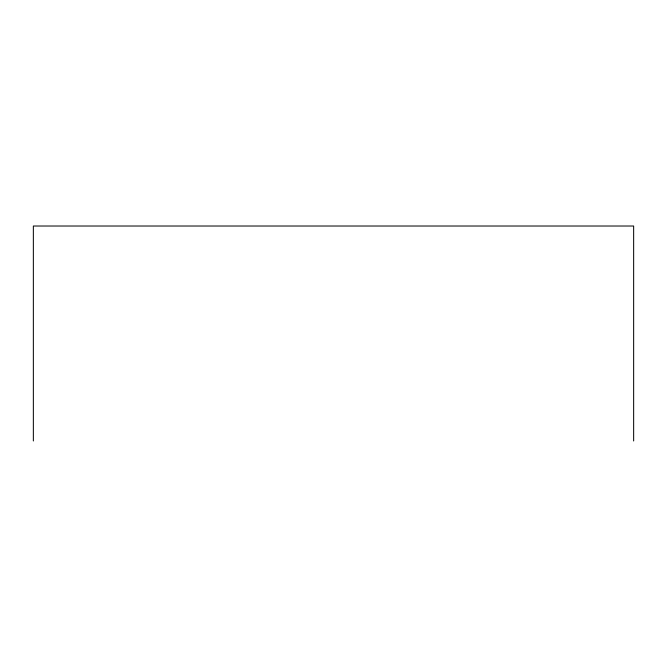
<?xml version="1.0" encoding="UTF-8"?>
<svg xmlns="http://www.w3.org/2000/svg" width="667" height="667" viewBox="0 0 667 667"><rect width="100%" height="100%" fill="white"/><g stroke="black" fill="none" stroke-linecap="round" stroke-linejoin="round"><path stroke-width="1" d="M633.65 440.979L633.65 226.021L33.35 226.021L33.35 440.979"/></g></svg>
